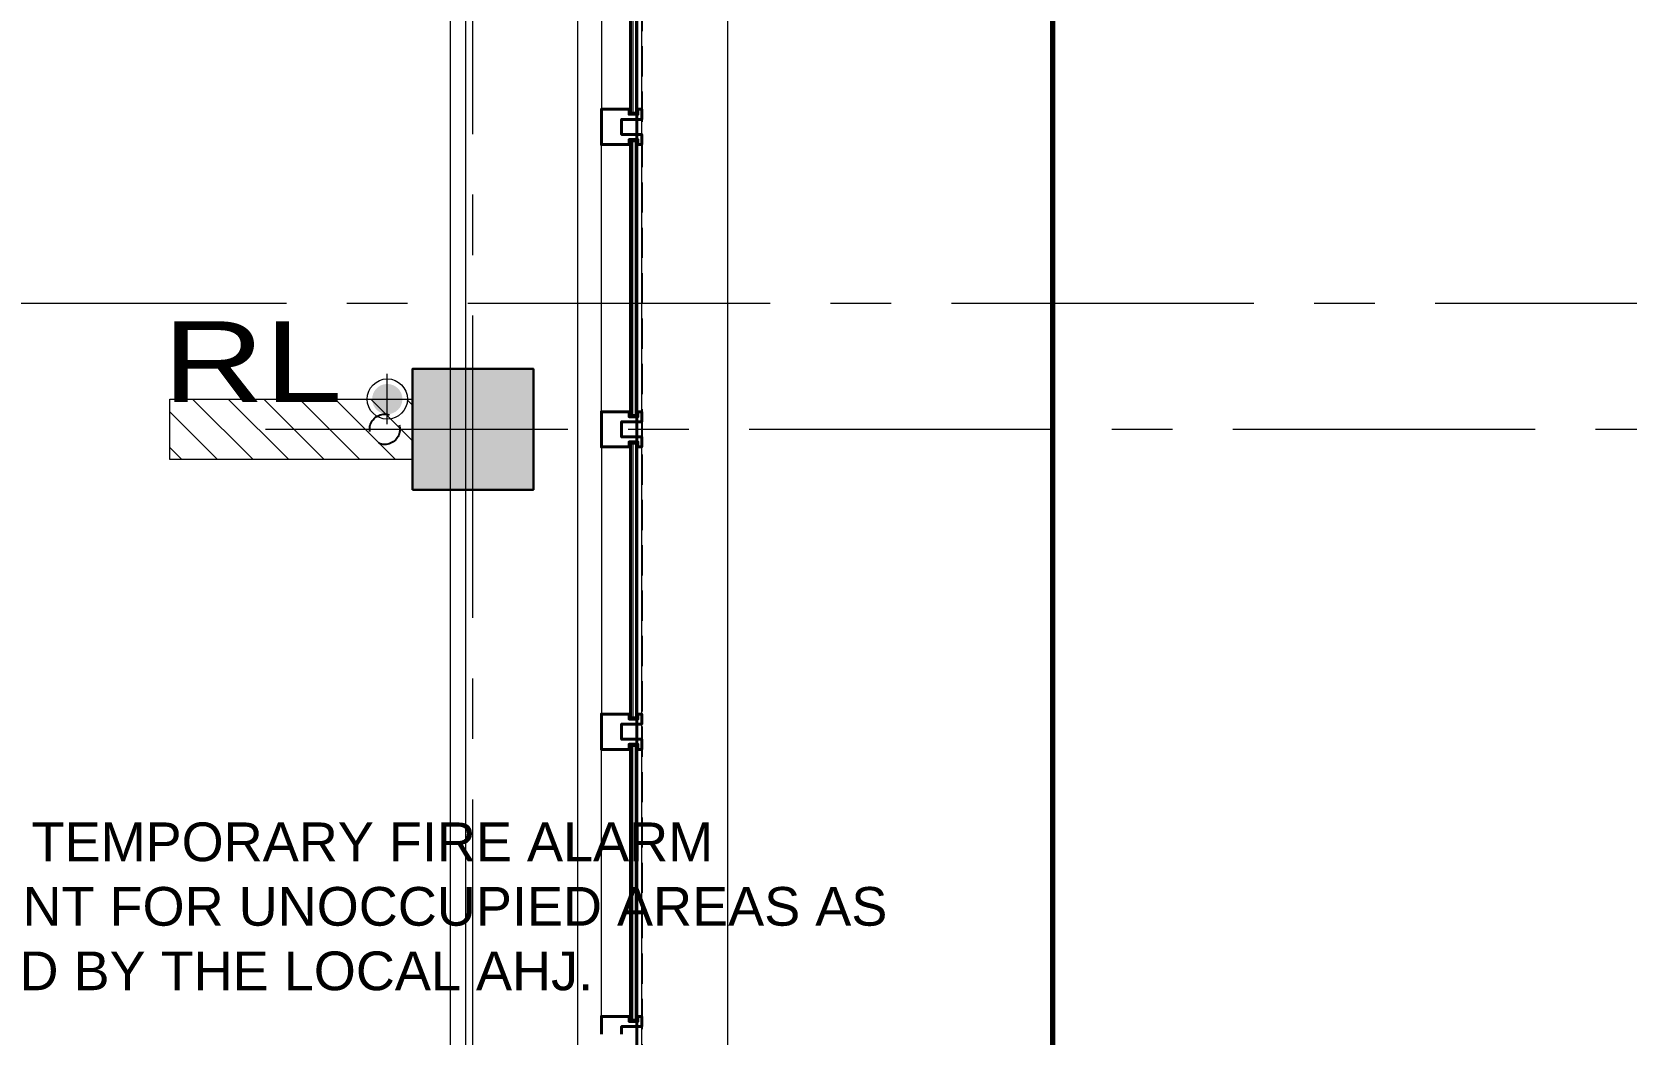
# Model space of a CAD drawing. Header units: inches. Extents: x -26575 to 27, y -11337 to 2257.
# Drawn here: x -21181.1 to -20864.6, y 222.1 to 421 of the extents above; entities that cross this region are included whole.
import ezdxf
from ezdxf import colors
from ezdxf.entities.mleader import LeaderData, LeaderLine
from ezdxf.enums import TextEntityAlignment as Align
from ezdxf.math import Vec2, Vec3

# ---------------------------------------------------------------- set-up
doc = ezdxf.new("R2010")
doc.units = ezdxf.units.IN
doc.header["$LTSCALE"] = 48
doc.header["$MEASUREMENT"] = 0
for name, pattern in [('A106$0$CENTER', [2, 1.25, -0.25, 0.25, -0.25]), ('A112$0$CENTER', [2, 1.25, -0.25, 0.25, -0.25]), ('NB - 12th floor_plan$0$HIDDEN2', [0.1875, 0.125, -0.0625])]:
    doc.linetypes.add(name, pattern=pattern)
for name, color, linetype in [('A106$0$A-ANNO-PATT-4-12', 8, 'Continuous'), ('A106$0$A-ANNO-TEXT', 8, 'Continuous'), ('A106$0$A-COLS-COL4-12', 8, 'Continuous'), ('A106$0$A-FLOR-AWNG', 8, 'Continuous'), ('A106$0$A-FLOR-SLAB', 8, 'Continuous'), ('A106$0$A-FLOR-SLEEVE-4-12', 8, 'Continuous'), ('A106$0$A-GLAZ', 8, 'Continuous'), ('A106$0$A-GRID-GRD3-12', 8, 'Continuous'), ('A106$0$A-GRID-GRDP0-12', 8, 'Continuous'), ('A106$0$A-GRID-GRDP0-15', 8, 'Continuous'), ('A106$0$A-ROOF-LEAD-4-12', 8, 'Continuous'), ('A106$0$C-PROP', 8, 'Continuous'), ('A112$0$A-ANNO-PATT-4-12', 8, 'Continuous'), ('A112$0$A-COLS-COL4-12', 8, 'Continuous'), ('A112$0$A-FLOR-AWNG', 8, 'Continuous'), ('A112$0$A-FLOR-SLAB', 8, 'Continuous'), ('A112$0$A-FLOR-SLEEVE-4-12', 8, 'Continuous'), ('A112$0$A-GLAZ', 8, 'Continuous'), ('A112$0$A-GRID-GRD3-12', 8, 'Continuous'), ('A112$0$A-GRID-GRDP0-12', 8, 'Continuous'), ('A112$0$A-GRID-GRDP0-15', 8, 'Continuous'), ('A112$0$A-ROOF-LEAD-4-12', 8, 'Continuous'), ('A112$0$C-PROP', 8, 'Continuous'), ('A612$0$A-CLNG-SFFT', 8, 'Continuous'), ('A612$0$A-SHAD-PAT1', 8, 'Continuous'), ('ANNTEXT', 6, 'Continuous'), ('E-Anno-Note', 6, 'Continuous'), ('E-FIRE', 234, 'Continuous'), ('NB - 12th floor_plan$0$STCCOLS1', 1, 'NB - 12th floor_plan$0$HIDDEN2'), ('NB - 12th floor_plan$0$STFIN1', 1, 'NB - 12th floor_plan$0$HIDDEN2'), ('NB - 12th floor_plan$0$STWETSTACK', 1, 'NB - 12th floor_plan$0$HIDDEN2'), ('XREF', 7, 'Continuous')]:
    doc.layers.add(name, color=color, linetype=linetype)
doc.layers.add('E-Fire-Covr', color=240, linetype='Continuous', lineweight=70, plot=False)
doc.styles.add('A106$0$style-Arial', font='arial.ttf')
doc.styles.add('M08', font='arial.ttf', dxfattribs={"height": 7.68})
doc.styles.add('MAMEP ANNO', font='arial.ttf', dxfattribs={"height": 0.078125})

# ---------------------------------------------------------------- blocks, each defined once
blk = doc.blocks.new('A106$0$CW10_1')
at = {"layer": 'A106$0$A-GLAZ', "linetype": 'Continuous', "lineweight": 40}
for p, q in [((5.75, 117.25), (7, 117.25)), ((5.75, 117.25), (5.75, 62.75)), ((7, 117.25), (7, 62.75)), ((5.75, 62.75), (7, 62.75)), ((5.75, 2.75), (5.75, 57.25)), ((5.75, 57.25), (7, 57.25)), ((7, 2.75), (7, 57.25)), ((5.75, 2.75), (7, 2.75))]:
    blk.add_line(p, q, dxfattribs=at)
at = {"layer": 'A106$0$A-GLAZ', "linetype": 'Continuous', "lineweight": 0}
for p, q in [((6.25, 117.25), (6.25, 62.75)), ((6.75, 117.25), (6.75, 62.75)), ((0, 116.5), (0, 63.5)), ((6.25, 2.75), (6.25, 57.25)), ((6.75, 2.75), (6.75, 57.25)), ((0, 3.5), (0, 56.5))]:
    blk.add_line(p, q, dxfattribs=at)
at = {"layer": 'A106$0$A-GLAZ', "linetype": 'Continuous', "lineweight": 40, "flags": 128}
for points in [[(4, 120), (4, 118.5), (8, 118.5), (8, 116.5), (7.25, 116.5), (7.25, 117.5), (5.5, 117.5), (5.5, 116.5), (0, 116.5), (0, 120)], [(4, 60), (4, 61.5), (8, 61.5), (8, 63.5), (7.25, 63.5), (7.25, 62.5), (5.5, 62.5), (5.5, 63.5), (0, 63.5), (0, 60)], [(4, 60), (4, 58.5), (8, 58.5), (8, 56.5), (7.25, 56.5), (7.25, 57.5), (5.5, 57.5), (5.5, 56.5), (0, 56.5), (0, 60)], [(4, 0), (4, 1.5), (8, 1.5), (8, 3.5), (7.25, 3.5), (7.25, 2.5), (5.5, 2.5), (5.5, 3.5), (0, 3.5), (0, 0)]]:
    blk.add_lwpolyline(points, dxfattribs=at)
blk = doc.blocks.new('*D604', base_point=(0, 0))
at = {"layer": 'A106$0$A-FLOR-SLEEVE-4-12', "linetype": 'Continuous', "lineweight": 0}
for p, q in [((0, -5), (0, 5)), ((-5, 0), (5, 0))]:
    blk.add_line(p, q, dxfattribs=at)
blk = doc.blocks.new('*U603')
at = {"layer": 'A106$0$A-FLOR-SLEEVE-4-12', "linetype": 'Continuous', "lineweight": 13}
blk.add_circle((0, 0), 4, dxfattribs=at)
at = {"layer": 'A106$0$A-FLOR-SLEEVE-4-12', "linetype": 'Continuous', "lineweight": 0}
blk.add_blockref('*D604', (0, 0), dxfattribs=at)
blk = doc.blocks.new('A106')
at = {"layer": 'A106$0$A-ROOF-LEAD-4-12', "lineweight": 13}
h = blk.add_hatch(color=256, dxfattribs=at)
edge = h.paths.add_edge_path()
edge.add_arc((-21110.52, 348.1), 3, 0, 360)
at = {"layer": 'A106$0$A-ANNO-PATT-4-12', "lineweight": 30}
blk.add_solid([(-21105.52, 330.1), (-21081.52, 330.1), (-21105.52, 354.1), (-21081.52, 354.1)], dxfattribs=at)
at = {"layer": 'A106$0$A-COLS-COL4-12', "lineweight": 30}
blk.add_3dface([(-21105.52, 330.1), (-21081.52, 330.1), (-21081.52, 354.1), (-21105.52, 354.1)], dxfattribs=at)
at = {"layer": 'A106$0$A-FLOR-AWNG', "lineweight": 0}
blk.add_line((-21043.02, 1560), (-21043.02, -35.91), dxfattribs=at)
at = {"layer": 'A106$0$A-FLOR-SLAB', "lineweight": 0, "flags": 128}
blk.add_lwpolyline([(-23869.27, 1530.35), (-21072.77, 1530.34), (-21072.77, -6.15), (-22489.27, -6.15), (-22489.27, 53.84), (-22872.77, 53.84), (-22872.77, -6.15), (-24409.27, -6.15)], dxfattribs=at)
at = {"layer": 'A106$0$A-GLAZ', "lineweight": 0}
blk.add_line((-21060.02, -18.91), (-21060.02, 1543.09), dxfattribs=at)
at = {"layer": 'A106$0$A-GRID-GRD3-12', "linetype": 'A106$0$CENTER', "lineweight": 0}
blk.add_line((-21134.68, 342.1), (-20581.59, 342.1), dxfattribs=at)
at = {"layer": 'A106$0$A-GRID-GRDP0-12', "linetype": 'A106$0$CENTER', "lineweight": 0}
blk.add_line((-21093.52, -79.33), (-21093.52, 1922.99), dxfattribs=at)
at = {"layer": 'A106$0$A-GRID-GRDP0-15', "linetype": 'A106$0$CENTER', "lineweight": 0}
for p, q in [((-21061.02, -3071.9), (-21061.02, 2112.44)), ((-24358.53, 367.16), (-20364.93, 367.16))]:
    blk.add_line(p, q, dxfattribs=at)
at = {"layer": 'A106$0$C-PROP', "lineweight": 40, "flags": 128}
for points in [[(-25004.54, -676.9), (-24022.02, 1542.09), (-21061.02, 1542.09), (-21061.02, -676.9)], [(-24808.14, -233.33), (-24022.02, 1542.09), (-21061.02, 1542.09), (-21061.02, -229.32)]]:
    blk.add_lwpolyline(points, dxfattribs=at)
at = {"layer": 'A106$0$A-FLOR-SLEEVE-4-12', "lineweight": 13}
blk.add_blockref('*U603', (-21110.52, 348.1), dxfattribs=at)
at = {"layer": 'A106$0$A-GLAZ', "lineweight": 40}
for p in [(-21068.02, 342.1), (-21068.02, 222.1)]:
    blk.add_blockref('A106$0$CW10_1', p, dxfattribs=at)
at = {"layer": 'A106$0$A-ANNO-TEXT', "lineweight": 13, "style": 'A106$0$style-Arial', "width": 1.246875}
blk.add_text('RL', height=16, dxfattribs=at).set_placement((-21155.05, 363.52, 0.21), align=Align.TOP_LEFT)
blk = doc.blocks.new('A112')
at = {"layer": 'A112$0$A-ROOF-LEAD-4-12', "lineweight": 13}
h = blk.add_hatch(color=256, dxfattribs=at)
edge = h.paths.add_edge_path()
edge.add_arc((-21110.52, 348.1), 3, 0, 360)
at = {"layer": 'A112$0$A-ANNO-PATT-4-12', "lineweight": 30}
blk.add_solid([(-21105.52, 330.1), (-21081.52, 330.1), (-21105.52, 354.1), (-21081.52, 354.1)], dxfattribs=at)
at = {"layer": 'A112$0$A-COLS-COL4-12', "lineweight": 30}
blk.add_3dface([(-21105.52, 330.1), (-21081.52, 330.1), (-21081.52, 354.1), (-21105.52, 354.1)], dxfattribs=at)
at = {"layer": 'A112$0$A-FLOR-AWNG', "lineweight": 0}
blk.add_line((-21043.02, 1560), (-21043.02, -35.91), dxfattribs=at)
at = {"layer": 'A112$0$A-FLOR-SLAB', "lineweight": 0, "flags": 128}
blk.add_lwpolyline([(-23869.27, 1530.35), (-21072.77, 1530.34), (-21072.77, -6.15), (-22489.27, -6.15), (-22489.27, 53.84), (-22872.77, 53.84), (-22872.77, -6.15), (-24409.27, -6.15)], dxfattribs=at)
at = {"layer": 'A112$0$A-FLOR-SLEEVE-4-12', "lineweight": 0}
for p, q in [((-21110.52, 343.1), (-21110.52, 353.1)), ((-21115.52, 348.1), (-21105.52, 348.1))]:
    blk.add_line(p, q, dxfattribs=at)
at = {"layer": 'A112$0$A-FLOR-SLEEVE-4-12', "lineweight": 13}
blk.add_circle((-21110.52, 348.1), 4, dxfattribs=at)
at = {"layer": 'A112$0$A-GLAZ', "lineweight": 0}
for p, q in [((-21060.02, -18.91), (-21060.02, 1543.09)), ((-21061.77, 459.35), (-21061.77, 404.85)), ((-21061.27, 459.35), (-21061.27, 404.85)), ((-21068.02, 458.6), (-21068.02, 405.6)), ((-21061.77, 344.85), (-21061.77, 399.35)), ((-21061.27, 344.85), (-21061.27, 399.35)), ((-21068.02, 345.6), (-21068.02, 398.6)), ((-21068.02, 338.6), (-21068.02, 285.6)), ((-21061.77, 339.35), (-21061.77, 284.85)), ((-21061.27, 339.35), (-21061.27, 284.85)), ((-21068.02, 225.6), (-21068.02, 278.6)), ((-21061.77, 224.85), (-21061.77, 279.35)), ((-21061.27, 224.85), (-21061.27, 279.35))]:
    blk.add_line(p, q, dxfattribs=at)
at = {"layer": 'A112$0$A-GLAZ', "lineweight": 40}
for p, q in [((-21062.27, 459.35), (-21062.27, 404.85)), ((-21061.02, 459.35), (-21061.02, 404.85)), ((-21062.27, 404.85), (-21061.02, 404.85)), ((-21062.27, 344.85), (-21062.27, 399.35)), ((-21062.27, 399.35), (-21061.02, 399.35)), ((-21061.02, 344.85), (-21061.02, 399.35)), ((-21062.27, 344.85), (-21061.02, 344.85)), ((-21062.27, 339.35), (-21061.02, 339.35)), ((-21062.27, 339.35), (-21062.27, 284.85)), ((-21061.02, 339.35), (-21061.02, 284.85)), ((-21062.27, 284.85), (-21061.02, 284.85)), ((-21062.27, 224.85), (-21062.27, 279.35)), ((-21062.27, 279.35), (-21061.02, 279.35)), ((-21061.02, 224.85), (-21061.02, 279.35)), ((-21062.27, 224.85), (-21061.02, 224.85))]:
    blk.add_line(p, q, dxfattribs=at)
at = {"layer": 'A112$0$A-GLAZ', "lineweight": 40, "flags": 128}
for points in [[(-21064.02, 402.1), (-21064.02, 403.6), (-21060.02, 403.6), (-21060.02, 405.6), (-21060.77, 405.6), (-21060.77, 404.6), (-21062.52, 404.6), (-21062.52, 405.6), (-21068.02, 405.6), (-21068.02, 402.1)], [(-21064.02, 402.1), (-21064.02, 400.6), (-21060.02, 400.6), (-21060.02, 398.6), (-21060.77, 398.6), (-21060.77, 399.6), (-21062.52, 399.6), (-21062.52, 398.6), (-21068.02, 398.6), (-21068.02, 402.1)], [(-21064.02, 342.1), (-21064.02, 343.6), (-21060.02, 343.6), (-21060.02, 345.6), (-21060.77, 345.6), (-21060.77, 344.6), (-21062.52, 344.6), (-21062.52, 345.6), (-21068.02, 345.6), (-21068.02, 342.1)], [(-21064.02, 342.1), (-21064.02, 340.6), (-21060.02, 340.6), (-21060.02, 338.6), (-21060.77, 338.6), (-21060.77, 339.6), (-21062.52, 339.6), (-21062.52, 338.6), (-21068.02, 338.6), (-21068.02, 342.1)], [(-21064.02, 282.1), (-21064.02, 283.6), (-21060.02, 283.6), (-21060.02, 285.6), (-21060.77, 285.6), (-21060.77, 284.6), (-21062.52, 284.6), (-21062.52, 285.6), (-21068.02, 285.6), (-21068.02, 282.1)], [(-21064.02, 282.1), (-21064.02, 280.6), (-21060.02, 280.6), (-21060.02, 278.6), (-21060.77, 278.6), (-21060.77, 279.6), (-21062.52, 279.6), (-21062.52, 278.6), (-21068.02, 278.6), (-21068.02, 282.1)], [(-21064.02, 222.1), (-21064.02, 223.6), (-21060.02, 223.6), (-21060.02, 225.6), (-21060.77, 225.6), (-21060.77, 224.6), (-21062.52, 224.6), (-21062.52, 225.6), (-21068.02, 225.6), (-21068.02, 222.1)]]:
    blk.add_lwpolyline(points, dxfattribs=at)
at = {"layer": 'A112$0$A-GRID-GRD3-12', "linetype": 'A112$0$CENTER', "lineweight": 0}
blk.add_line((-21134.68, 342.1), (-20581.59, 342.1), dxfattribs=at)
at = {"layer": 'A112$0$A-GRID-GRDP0-12', "linetype": 'A112$0$CENTER', "lineweight": 0}
blk.add_line((-21093.52, -79.33), (-21093.52, 1922.99), dxfattribs=at)
at = {"layer": 'A112$0$A-GRID-GRDP0-15', "linetype": 'A112$0$CENTER', "lineweight": 0}
for p, q in [((-21061.02, -3071.9), (-21061.02, 2112.44)), ((-24358.53, 367.16), (-20364.93, 367.16))]:
    blk.add_line(p, q, dxfattribs=at)
at = {"layer": 'A112$0$C-PROP', "lineweight": 40, "flags": 128}
blk.add_lwpolyline([(-25004.54, -676.9), (-24022.02, 1542.09), (-21061.02, 1542.09), (-21061.02, -676.9)], dxfattribs=at)
blk = doc.blocks.new('A612')
at = {"layer": 'A612$0$A-SHAD-PAT1', "lineweight": 0}
h = blk.add_hatch(dxfattribs=at)
h.set_pattern_fill('HATCH', color=256, style=0, pattern_type=2)
h.set_pattern_definition([(135, (-21153.5117, 380.732), (-3.53553, -3.53553), [])])
h.paths.add_polyline_path([(-21153.7, 336.1), (-21153.7, 348.1), (-21105.52, 348.1), (-21105.52, 336.1)])
at = {"layer": 'A612$0$A-CLNG-SFFT', "lineweight": 0}
for p, q in [((-21095.02, 1508.09, 0), (-21095.02, 16.1, 0)), ((-21098.02, 1505.09, 0), (-21098.02, 19.1, 0))]:
    blk.add_line(p, q, dxfattribs=at)
at = {"layer": 'A612$0$A-SHAD-PAT1', "lineweight": 0}
blk.add_3dface([(-21153.7, 336.1), (-21153.7, 348.1), (-21105.52, 348.1), (-21105.52, 336.1)], dxfattribs=at)
blk = doc.blocks.new('NB - 12th floor_plan')
at = {"layer": 'NB - 12th floor_plan$0$STCCOLS1'}
blk.add_lwpolyline([(-21105.52, 354.1), (-21081.52, 354.1), (-21081.52, 330.1), (-21105.52, 330.1)], close=True, dxfattribs=at)
at = {"layer": 'NB - 12th floor_plan$0$STFIN1', "elevation": 0}
blk.add_lwpolyline([(-24599.08, 241.31), (-24088.95, 1393.42), (-23923.44, 1320.14), (-23881.02, 1362.09), (-23881.02, 1543.1), (-21060.02, 1543.1), (-21060.02, -18.9), (-22502.02, -18.9)], dxfattribs=at)
at = {"layer": 'NB - 12th floor_plan$0$STWETSTACK'}
blk.add_circle((-21111.02, 342.1), 3, dxfattribs=at)
blk = doc.blocks.new('*U164')
at = {"layer": 'E-Fire-Covr'}
blk.add_lwpolyline([(10.15, 322), (318, 322), (318, -314), (-318, -314), (-318, 322), (-9.51, 322)], dxfattribs=at)

msp = doc.modelspace()

# ---------------------------------------------------------------- block references
at = {"layer": 'E-FIRE'}
msp.add_blockref('*U164', (-21296.46, 303.69), dxfattribs=at)
at = {"layer": 'XREF'}
for name in ['A106', 'A112', 'NB - 12th floor_plan', 'A612']:
    msp.add_blockref(name, (0, 0), dxfattribs=at)

# ---------------------------------------------------------------- texts
at = {"layer": 'ANNTEXT', "insert": (-21232.4, 264.09), "char_height": 7.68, "attachment_point": 1, "style": 'M08'}
msp.add_mtext_dynamic_manual_height_columns('PROVIDE TEMPORARY FIRE ALARM EQUIPMENT FOR UNOCCUPIED AREAS AS REQUIRED BY THE LOCAL AHJ.', width=252.1796, gutter_width=1, heights=[0], dxfattribs=at)

# ---------------------------------------------------------------- leaders
at = {"layer": 'E-Anno-Note'}
ml = msp.add_multileader_mtext('Standard', dxfattribs=at)
ml.set_content('CEILING MOUNTED J-BOX\\PFOR MECH SHADES\\P(TYP.)', color=256, style='MAMEP ANNO')
ml.set_leader_properties(color=256, linetype='Continuous')
ml.build(insert=Vec2(0, 0))
ml.multileader.update_dxf_attribs({"has_dogleg": 0, "text_right_attachment_type": 3, "dogleg_length": 3.84, "arrow_head_size": 12, "scale": 96})
ctx = ml.context
ctx.base_point, ctx.scale, ctx.char_height, ctx.arrow_head_size, ctx.landing_gap_size, ctx.plane_origin = Vec3(-24512.3, 285.05), 96, 9.75, 12, 3.75, Vec3(-24593.49, 236.2)
ctx.right_attachment = 3
notes = []
notes.append((ctx, [(0, (0, 0, 0), (0, 0), (1, 0), 1, [])]))
ctx.mtext.insert, ctx.mtext.flow_direction = Vec3(-24508.55, 291.36), 5
for ctx, leaders in notes:
    for number, flags, end, landing, length, lines in leaders:
        leader = LeaderData()
        leader.index, (leader.has_last_leader_line, leader.has_dogleg_vector, leader.attachment_direction) = number, flags
        leader.last_leader_point, leader.dogleg_vector, leader.dogleg_length = Vec3(end), Vec3(landing), length
        for number, points, colour, breaks in lines:
            line = LeaderLine()
            line.index, line.vertices, line.color, line.breaks = number, Vec3.list(points), colors.encode_raw_color(colour), breaks
            leader.lines.append(line)
        ctx.leaders.append(leader)

doc.saveas('drawing.dxf')
